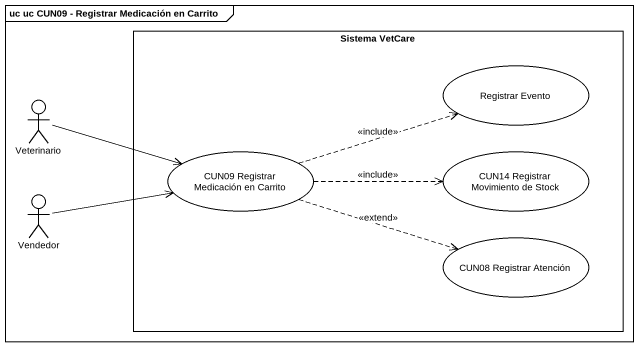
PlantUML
@startuml
mainframe uc uc CUN09 - Registrar Medicación en Carrito
rectangle "Sistema VetCare" as Sistema_VetCare {
  usecase "Registrar Evento" as Registrar_Evento
  usecase "CUN09 Registrar Medicación en Carrito" as CUN09_Registrar_Medicación
  usecase "CUN14 Registrar Movimiento de Stock" as CUN14_Registrar_Movimiento
  usecase "CUN08 Registrar Atención" as CUN08_Registrar_Atención
}
actor Veterinario
actor Vendedor
Veterinario -right-> CUN09_Registrar_Medicación
CUN09_Registrar_Medicación .right.> Registrar_Evento : <<include>>
CUN09_Registrar_Medicación .right.> CUN14_Registrar_Movimiento : <<include>>
CUN09_Registrar_Medicación .right.> CUN08_Registrar_Atención : <<extend>>
Vendedor -right-> CUN09_Registrar_Medicación
@enduml
